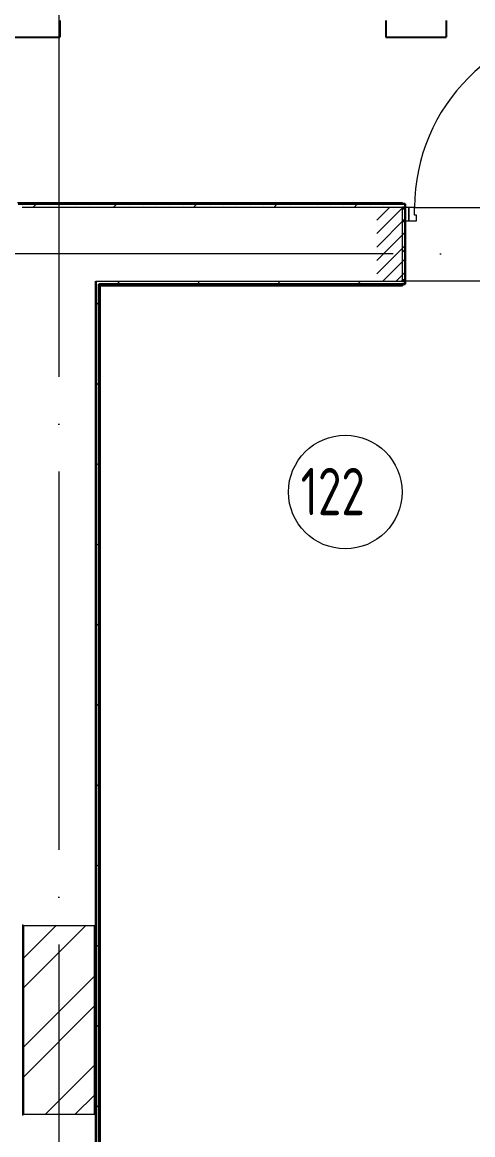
# Model space of a CAD drawing. Header units: millimetres. Extents: x -259793 to 503324, y -44556 to 93494.
# Drawn here: x -15052 to -12671, y -20030 to -14150 of the extents above; entities that cross this region are included whole.
import ezdxf
from ezdxf import colors
from ezdxf.entities.mleader import LeaderData, LeaderLine
from ezdxf.math import Vec2, Vec3

# ---------------------------------------------------------------- set-up
doc = ezdxf.new("R2010")
doc.units = ezdxf.units.MM
doc.linetypes.add('ADSK_Линия сетки', pattern=[25, 20, -2.5, 0, -2.5])
doc.linetypes.add('ADSK_Штриховая_ш2 п1_5', pattern=[4.5, 3, -1.5])
doc.layers.add('PDF _06 ТВ кабель эфирный', color=5, linetype='Continuous')
for name, color, linetype, lineweight in [('RC-Выноски', 7, 'Continuous', 0), ('Двери', 252, 'Continuous', 9), ('Марки помещений', 252, 'Continuous', 20), ('Ограждение', 252, 'Continuous', 9), ('Оси', 252, 'Continuous', 9), ('Стены внутренние', 7, 'Continuous', 18), ('Стены наружные', 7, 'Continuous', 18), ('Стены штриховка', 7, 'Continuous', 9)]:
    doc.layers.add(name, color=color, linetype=linetype, lineweight=lineweight)
doc.styles.add('GOST Common_3', font='', dxfattribs={"height": 3.5})
doc.styles.add('Mipgost_5', font='', dxfattribs={"height": 250})
doc.styles.get('GOST Common_3').set_extended_font_data('GOST 2.304 type A')
doc.styles.get('Mipgost_5').set_extended_font_data('Mipgost')
pattern_1 = [(0, (-37739.8, 576), (0, 600), []), (90, (-37739.8, 576), (-600, 4e-14), [])]

# ---------------------------------------------------------------- blocks, each defined once
blk = doc.blocks.new('1 этаж')
at = {"layer": 'Двери', "lineweight": 18, "true_color": 0x636466}
h = blk.add_hatch(dxfattribs=at)
h.set_pattern_fill('FP_2', color=251, style=0, pattern_type=2)
h.set_pattern_definition([(45, (-12490.8, -13943.73), (-35.3553, 35.3553), [])])
h.paths.add_polyline_path([(-11805.8, -14138.7), (-11805.8, -13748.7), (-11955.8, -13748.7), (-11955.8, -14138.7)])
h.paths.add_polyline_path([(-13175.8, -14138.7), (-13025.8, -14138.7), (-13025.8, -13748.7), (-13175.8, -13748.7)])
at = {"layer": 'Ограждение', "true_color": 0x636466}
h = blk.add_hatch(dxfattribs=at)
h.set_pattern_fill('FP_25', color=251, style=0, pattern_type=2)
h.set_pattern_definition([(0, (-32119.8, 96), (0, 600), []), (90, (-32119.8, 96), (-600, 4e-14), [])])
h.paths.add_polyline_path([(-15070.8, -13728.7), (-13040.8, -13728.7), (-13040.8, -13723.7), (-15075.8, -13723.7)])
h = blk.add_hatch(dxfattribs=at)
h.set_pattern_fill('FP_37', color=251, style=0, pattern_type=2)
h.set_pattern_definition(pattern_1)
h.paths.add_polyline_path([(-14645.8, -20128.7), (-14635.8, -20118.7), (-14635.8, -14163.7), (-14645.8, -14153.7), (-14645.8, -19852.1)])
h = blk.add_hatch(dxfattribs=at)
h.set_pattern_fill('FP_37', color=251, style=0, pattern_type=2)
h.set_pattern_definition(pattern_1)
h.paths.add_polyline_path([(-14635.8, -14163.7), (-13040.8, -14163.7), (-13040.8, -14153.7), (-14645.8, -14153.7)])
at = {"layer": 'Двери', "color": 251, "linetype": 'ADSK_Штриховая_ш2 п1_5', "true_color": 0x636466}
for p, q in [((-13025.8, -13748.7), (-13175.8, -13748.7)), ((-13025.8, -14138.7), (-13025.8, -13748.7)), ((-13175.8, -14138.7), (-13025.8, -14138.7))]:
    blk.add_line(p, q, dxfattribs=at)
at = {"layer": 'Двери', "color": 251, "true_color": 0x636466}
for p, q in [((-13005.8, -13748.7), (-13025.8, -13748.7)), ((-13025.8, -13748.7), (-13025.8, -13818.7)), ((-12975.8, -13748.7), (-13005.8, -13748.7)), ((-13005.8, -13748.7), (-13005.8, -13818.7)), ((-13005.8, -13818.7), (-13005.8, -13748.7)), ((-12975.8, -13788.7), (-12975.8, -13748.7)), ((-13025.8, -13818.7), (-13005.8, -13818.7)), ((-13005.8, -13818.7), (-12965.8, -13818.7)), ((-12965.8, -13788.7), (-12975.8, -13788.7)), ((-12965.8, -13818.7), (-12965.8, -13788.7))]:
    blk.add_line(p, q, dxfattribs=at)
blk.add_arc((-12005.8, -13748.7), 970, 90, 180, dxfattribs=at)
at = {"layer": 'Марки помещений', "color": 251, "true_color": 0x636466}
blk.add_circle((-13342.7, -15253), 300, dxfattribs=at)
at = {"layer": 'Ограждение', "color": 251, "true_color": 0x636466}
for p, q in [((-13040.8, -13723.7), (-15075.8, -13723.7)), ((-13040.8, -13723.7), (-13040.8, -13728.8)), ((-14635.8, -14163.7), (-14645.8, -14153.7)), ((-14635.8, -20118.7), (-14635.8, -14163.7)), ((-14635.8, -14163.7), (-13040.8, -14163.7)), ((-13040.8, -14153.7), (-13040.8, -14163.7))]:
    blk.add_line(p, q, dxfattribs=at)
at = {"layer": 'Оси', "color": 251, "linetype": 'ADSK_Линия сетки', "ltscale": 100, "true_color": 0x636466}
for p, q in [((-14855.8, -2643.7), (-14855.8, -32499.9)), ((4411.5, -13993.7), (-72528.1, -13993.7))]:
    blk.add_line(p, q, dxfattribs=at)
at = {"layer": 'Стены внутренние', "color": 251, "true_color": 0x636466}
for p, q in [((-13040.8, -13748.7), (-15050.8, -13748.7)), ((-13040.8, -14133.7), (-13040.8, -13753.7)), ((-12975.8, -13748.7), (-12045.8, -13748.7)), ((-14660.8, -14138.7), (-13040.8, -14138.7)), ((-11875.8, -14138.7), (-13025.8, -14138.7)), ((-15045.8, -17543.7), (-14665.8, -17543.7)), ((-14665.8, -18543.7), (-15045.8, -18543.7))]:
    blk.add_line(p, q, dxfattribs=at)
at = {"layer": 'Стены внутренние', "color": 251, "lineweight": 30, "true_color": 0x636466}
for p, q in [((-13040.8, -13753.7), (-13040.8, -13748.7)), ((-13040.8, -14138.7), (-13040.8, -14133.7)), ((-15050.8, -17543.7), (-15045.8, -17543.7)), ((-14665.8, -17543.7), (-14660.8, -17543.7)), ((-15045.8, -18543.7), (-15050.8, -18543.7)), ((-14660.8, -18543.7), (-14665.8, -18543.7))]:
    blk.add_line(p, q, dxfattribs=at)
at = {"layer": 'Стены наружные', "color": 251, "lineweight": 30, "true_color": 0x636466}
for p, q in [((-13025.8, -13728.7), (-15070.8, -13728.7)), ((-13040.8, -13748.7), (-13025.8, -13748.7)), ((-13025.8, -13753.7), (-13040.8, -13753.7)), ((-13025.8, -13748.7), (-13025.8, -13728.7)), ((-13025.8, -14133.7), (-13025.8, -13753.7)), ((-14660.8, -14138.7), (-14660.8, -20143.7)), ((-14645.8, -14153.7), (-13025.8, -14153.7)), ((-14645.8, -20128.7), (-14645.8, -14153.7)), ((-13040.8, -14133.7), (-13025.8, -14133.7)), ((-13025.8, -14138.7), (-13040.8, -14138.7)), ((-13025.8, -14153.7), (-13025.8, -14138.7)), ((-15045.8, -17543.7), (-15045.8, -18543.7)), ((-14665.8, -18543.7), (-14665.8, -17543.7))]:
    blk.add_line(p, q, dxfattribs=at)
at = {"layer": 'Стены наружные', "color": 251, "linetype": 'Continuous', "lineweight": 9, "true_color": 0x636466}
for p, q in [((-15049, -13733.7), (-15044, -13728.7)), ((-14993.3, -13748.7), (-14978.3, -13733.7)), ((-14978.3, -13733.7), (-14973.3, -13728.7)), ((-14907.6, -13733.7), (-14902.6, -13728.7)), ((-14836.9, -13733.7), (-14831.9, -13728.7)), ((-14766.1, -13733.7), (-14761.1, -13728.7)), ((-14695.4, -13733.7), (-14690.4, -13728.7)), ((-14624.7, -13733.7), (-14619.7, -13728.7)), ((-14569, -13748.7), (-14554, -13733.7)), ((-14554, -13733.7), (-14549, -13728.7)), ((-14483.3, -13733.7), (-14478.3, -13728.7)), ((-14412.6, -13733.7), (-14407.6, -13728.7)), ((-14341.9, -13733.7), (-14336.9, -13728.7)), ((-14271.2, -13733.7), (-14266.2, -13728.7)), ((-14200.5, -13733.7), (-14195.5, -13728.7)), ((-14144.8, -13748.7), (-14129.8, -13733.7)), ((-14129.8, -13733.7), (-14124.8, -13728.7)), ((-14059, -13733.7), (-14054, -13728.7)), ((-13988.3, -13733.7), (-13983.3, -13728.7)), ((-13917.6, -13733.7), (-13912.6, -13728.7)), ((-13846.9, -13733.7), (-13841.9, -13728.7)), ((-13776.2, -13733.7), (-13771.2, -13728.7)), ((-13720.5, -13748.7), (-13705.5, -13733.7)), ((-13705.5, -13733.7), (-13700.5, -13728.7)), ((-13634.8, -13733.7), (-13629.8, -13728.7)), ((-13564.1, -13733.7), (-13559.1, -13728.7)), ((-13493.4, -13733.7), (-13488.4, -13728.7)), ((-13422.6, -13733.7), (-13417.6, -13728.7)), ((-13351.9, -13733.7), (-13346.9, -13728.7)), ((-13296.2, -13748.7), (-13281.2, -13733.7)), ((-13281.2, -13733.7), (-13276.2, -13728.7)), ((-13210.5, -13733.7), (-13205.5, -13728.7)), ((-13139.8, -13733.7), (-13134.8, -13728.7)), ((-13069.1, -13733.7), (-13064.1, -13728.7)), ((-13040.8, -13827.4), (-13025.8, -13812.4)), ((-13040.8, -13984.6), (-13025.8, -13969.6)), ((-14549.8, -14153.7), (-14534.8, -14138.7)), ((-14125.5, -14153.7), (-14110.5, -14138.7)), ((-13701.2, -14153.7), (-13686.2, -14138.7)), ((-13277, -14153.7), (-13262, -14138.7)), ((-14660.8, -14264.8), (-14645.8, -14249.8)), ((-14660.8, -14689), (-14645.8, -14674)), ((-14660.8, -15113.3), (-14645.8, -15098.3)), ((-14660.8, -15537.6), (-14645.8, -15522.6)), ((-14660.8, -15961.8), (-14645.8, -15946.8)), ((-14660.8, -16386.1), (-14645.8, -16371.1)), ((-14660.8, -16810.4), (-14645.8, -16795.4)), ((-14660.8, -17234.6), (-14645.8, -17219.6)), ((-15045.8, -17718.3), (-14871.3, -17543.7)), ((-15045.8, -17875.4), (-14714.1, -17543.7)), ((-15045.8, -17718.3), (-14871.3, -17543.7)), ((-15045.8, -17875.4), (-14714.1, -17543.7)), ((-14660.8, -17658.9), (-14645.8, -17643.9)), ((-15045.8, -18189.7), (-14665.8, -17809.7)), ((-15045.8, -18189.7), (-14665.8, -17809.7)), ((-15045.8, -18346.9), (-14665.8, -17966.9)), ((-15045.8, -18346.9), (-14665.8, -17966.9)), ((-14660.8, -18083.2), (-14645.8, -18068.2)), ((-14928.3, -18543.7), (-14665.8, -18281.2)), ((-14928.3, -18543.7), (-14665.8, -18281.2)), ((-14771.2, -18543.7), (-14665.8, -18438.4)), ((-14771.2, -18543.7), (-14665.8, -18438.4)), ((-14660.8, -18507.4), (-14645.8, -18492.4))]:
    blk.add_line(p, q, dxfattribs=at)
at = {"layer": 'Стены штриховка', "color": 251, "true_color": 0x636466}
blk.add_line((-13025.8, -13733.7), (-15065.8, -13733.7), dxfattribs=at)
at = {"layer": 'Марки помещений', "color": 251, "true_color": 0x636466, "style": 'GOST Common_3', "width": 0.9}
blk.add_text('122', height=250, dxfattribs=at).set_placement((-13577.6, -15375.2))

msp = doc.modelspace()

# ---------------------------------------------------------------- linework, layer by layer
at = {"layer": 'PDF _06 ТВ кабель эфирный', "color": 0, "lineweight": 25}
for p, q in [((-15171.76442, -14228.92285), (-14853.11484, -14228.92285)), ((-13129.64579, -14228.92285), (-12810.99621, -14228.92285))]:
    msp.add_line(p, q, dxfattribs=at)
for points in [[(-14853.11484, -14140.7387), (-14853.11484, -14228.92285)], [(-13129.64579, -14140.7387), (-13129.64579, -14228.92285)], [(-12810.99621, -14140.7387), (-12810.99621, -14228.92285)]]:
    msp.add_lwpolyline(points, dxfattribs=at)

# ---------------------------------------------------------------- block references
msp.add_blockref('1 этаж', (-2, -1380.07963))

# ---------------------------------------------------------------- leaders
at = {"layer": 'RC-Выноски', "lineweight": 5}
ml = msp.add_multileader_mtext('Standard', dxfattribs=at)
ml.set_content('АЛ1.4', color=256, style='Mipgost_5')
ml.set_leader_properties()
ml.build(insert=Vec2(0, 0))
ml.multileader.update_dxf_attribs({"has_text_frame": 1, "text_left_attachment_type": 6, "text_right_attachment_type": 6, "dogleg_length": 2, "arrow_head_size": 404, "scale": 100})
ctx = ml.context
ctx.base_point, ctx.scale, ctx.char_height, ctx.arrow_head_size, ctx.landing_gap_size, ctx.plane_origin = Vec3(-16890.64, -15076.09982), 100, 252.5, 404, 101, Vec3(-494761.02858, -457176.87464)
ctx.left_attachment, ctx.right_attachment = 6, 6
notes = []
notes.append((ctx, [(1, (1, 1, 0), (-15825.81142, -15076.09982), (-1, 0), 202, [(0, [(-15484.50513, -14176.59508)], 0, [])])]))
ctx.mtext.insert, ctx.mtext.width, ctx.mtext.flow_direction = Vec3(-16789.64, -14773.09982), 642.6125, 5
for ctx, leaders in notes:
    for number, flags, end, landing, length, lines in leaders:
        leader = LeaderData()
        leader.index, (leader.has_last_leader_line, leader.has_dogleg_vector, leader.attachment_direction) = number, flags
        leader.last_leader_point, leader.dogleg_vector, leader.dogleg_length = Vec3(end), Vec3(landing), length
        for number, points, colour, breaks in lines:
            line = LeaderLine()
            line.index, line.vertices, line.color, line.breaks = number, Vec3.list(points), colors.encode_raw_color(colour), breaks
            leader.lines.append(line)
        ctx.leaders.append(leader)

doc.saveas('drawing.dxf')
